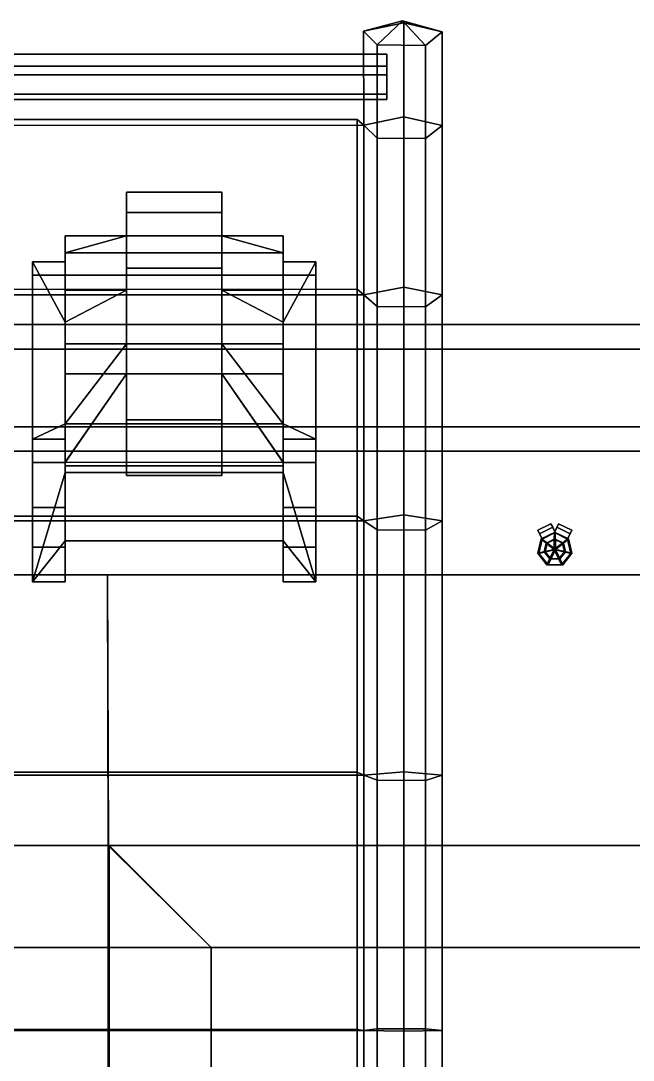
# Model space of a CAD drawing. Extents: x -252 to 252, y 0 to 101.
# Drawn here: x 209.84 to 218.49, y 30.93 to 45.61 of the extents above; entities that cross this region are included whole.
import ezdxf

# ---------------------------------------------------------------- set-up
doc = ezdxf.new("R2010")
doc.units = 0

msp = doc.modelspace()

# ---------------------------------------------------------------- linework, layer by layer
for points in [[(214.871078, 45.266735, -58.439346), (215.229279, 45.608158, -58.089508), (214.681137, 45.462933, -57.81012)], [(214.681137, 45.462933, -57.81012), (215.229279, 45.608158, -58.089508), (215.249252, 45.577396, -57.442505)], [(214.681381, 44.133251, -57.426422), (214.681137, 45.462933, -57.81012), (215.249252, 45.577396, -57.442505), (215.249252, 44.252926, -57.029968)], [(215.55687, 45.25993, -58.46106), (215.229279, 45.608158, -58.089508), (214.871078, 45.266735, -58.439346)], [(215.249252, 45.577396, -57.442505), (215.229279, 45.608158, -58.089508), (215.790771, 45.45192, -57.845001)], [(215.790771, 45.45192, -57.845001), (215.229279, 45.608158, -58.089508), (215.55687, 45.25993, -58.46106)], [(215.249252, 44.252926, -57.029968), (215.249252, 45.577396, -57.442505), (215.790771, 45.45192, -57.845001), (215.790771, 44.131119, -57.43338)], [(214.871078, 43.951321, -58.029205), (214.871078, 45.266735, -58.439346), (214.681137, 45.462933, -57.81012), (214.681381, 44.133251, -57.426422)], [(215.790771, 44.131119, -57.43338), (215.790771, 45.45192, -57.845001), (215.55687, 45.25993, -58.46106), (215.55687, 43.944725, -58.050919)], [(215.55687, 43.944725, -58.050919), (215.55687, 45.25993, -58.46106), (214.871078, 45.266735, -58.439346), (214.871078, 43.951321, -58.029205)], [(196.708267, 44.969196, -57.490768), (196.708267, 45.137424, -57.851593), (215.007385, 45.137424, -57.851471), (215.007385, 44.969196, -57.490646)], [(196.708267, 45.137424, -57.851593), (196.708267, 44.846302, -58.123047), (215.007385, 44.846302, -58.122925), (215.007385, 45.137424, -57.851471)], [(196.708267, 44.5741, -57.539093), (196.708267, 44.969196, -57.490768), (215.007385, 44.969196, -57.490646), (215.007385, 44.5741, -57.539459)], [(196.708267, 44.846302, -58.123047), (196.708267, 44.498142, -57.930237), (215.007385, 44.498142, -57.930115), (215.007385, 44.846302, -58.122925)], [(196.708267, 44.498142, -57.930237), (196.708267, 44.5741, -57.539093), (215.007385, 44.5741, -57.539459), (215.007385, 44.498142, -57.930115)], [(214.588409, 44.216034, -57.15126), (197.067902, 44.214142, -57.157974), (196.975372, 44.131115, -57.433121), (214.681381, 44.133251, -57.426422)], [(197.067902, 44.214142, -57.157974), (214.588409, 44.216034, -57.15126), (214.588394, 41.816006, -56.42865), (197.068115, 41.814667, -56.434326)], [(214.588394, 41.816006, -56.42865), (214.588409, 44.216034, -57.15126), (214.681381, 44.133251, -57.426422), (214.681381, 41.737545, -56.704742)], [(214.681381, 41.737545, -56.704742), (214.681381, 44.133251, -57.426422), (215.249252, 44.252926, -57.029968), (215.249252, 41.844803, -56.303406)], [(215.249252, 41.844803, -56.303406), (215.249252, 44.252926, -57.029968), (215.790771, 44.131119, -57.43338), (215.790771, 41.735958, -56.710724)], [(214.681381, 41.737545, -56.704742), (214.681381, 44.133251, -57.426422), (196.975372, 44.131115, -57.433121), (196.975372, 41.735958, -56.71048)], [(214.871078, 41.575306, -57.31192), (214.871078, 43.951321, -58.029205), (214.681381, 44.133251, -57.426422), (214.681381, 41.737545, -56.704742)], [(215.790771, 41.735958, -56.710724), (215.790771, 44.131119, -57.43338), (215.55687, 43.944725, -58.050919), (215.55687, 41.569405, -57.333664)], [(215.55687, 41.569405, -57.333664), (215.55687, 43.944725, -58.050919), (214.871078, 43.951321, -58.029205), (214.871078, 41.575306, -57.31192)], [(211.331635, 42.900009, -13.424973), (211.331635, 43.187115, -14.496475), (212.675583, 43.187115, -14.496475), (212.675583, 42.900009, -13.424973)], [(211.331635, 43.187115, -14.496475), (211.331635, 42.900009, -15.56797), (212.675583, 42.900009, -15.56797), (212.675583, 43.187115, -14.496475)], [(211.331635, 41.044117, -14.496475), (211.331635, 43.187115, -14.496475), (211.331635, 42.900009, -13.424973)], [(211.331635, 41.044117, -14.496475), (211.331635, 42.900009, -15.56797), (211.331635, 43.187115, -14.496475)], [(212.675583, 42.900009, 85.243317), (212.675583, 43.187115, 86.314819), (211.331635, 43.187115, 86.314819), (211.331635, 42.900009, 85.243317)], [(212.675583, 43.187115, 86.314819), (212.675583, 42.900009, 87.386314), (211.331635, 42.900009, 87.386314), (211.331635, 43.187115, 86.314819)], [(211.331635, 42.900009, 85.243317), (211.331635, 43.187115, 86.314819), (211.331635, 41.044117, 86.314819)], [(211.331635, 43.187115, 86.314819), (211.331635, 42.900009, 87.386314), (211.331635, 41.044117, 86.314819)], [(212.675583, 42.900009, -13.424973), (212.675583, 43.187115, -14.496475), (212.675583, 41.044117, -14.496475)], [(212.675583, 43.187115, -14.496475), (212.675583, 42.900009, -15.56797), (212.675583, 41.044117, -14.496475)], [(212.675583, 41.044117, 86.314819), (212.675583, 43.187115, 86.314819), (212.675583, 42.900009, 85.243317)], [(212.675583, 41.044117, 86.314819), (212.675583, 42.900009, 87.386314), (212.675583, 43.187115, 86.314819)], [(211.331635, 42.900009, -15.56797), (211.331635, 42.115616, -16.352356), (212.675583, 42.115616, -16.352356), (212.675583, 42.900009, -15.56797)], [(211.331635, 42.115616, -12.640587), (211.331635, 42.900009, -13.424973), (212.675583, 42.900009, -13.424973), (212.675583, 42.115616, -12.640587)], [(211.331635, 41.044117, -14.496475), (211.331635, 42.900009, -13.424973), (211.331635, 42.115616, -12.640587)], [(211.331635, 41.044117, -14.496475), (211.331635, 42.115616, -16.352356), (211.331635, 42.900009, -15.56797)], [(212.675583, 42.900009, 87.386314), (212.675583, 42.115616, 88.1707), (211.331635, 42.115616, 88.1707), (211.331635, 42.900009, 87.386314)], [(212.675583, 42.115616, 84.458931), (212.675583, 42.900009, 85.243317), (211.331635, 42.900009, 85.243317), (211.331635, 42.115616, 84.458931)], [(211.331635, 42.115616, 84.458931), (211.331635, 42.900009, 85.243317), (211.331635, 41.044117, 86.314819)], [(211.331635, 42.900009, 87.386314), (211.331635, 42.115616, 88.1707), (211.331635, 41.044117, 86.314819)], [(212.675583, 42.115616, -12.640587), (212.675583, 42.900009, -13.424973), (212.675583, 41.044117, -14.496475)], [(212.675583, 42.900009, -15.56797), (212.675583, 42.115616, -16.352356), (212.675583, 41.044117, -14.496475)], [(212.675583, 41.044117, 86.314819), (212.675583, 42.900009, 85.243317), (212.675583, 42.115616, 84.458931)], [(212.675583, 41.044117, 86.314819), (212.675583, 42.115616, 88.1707), (212.675583, 42.900009, 87.386314)], [(210.463623, 42.330402, -10.917801), (211.331635, 42.569729, -11.487732), (212.675583, 42.569729, -11.487732), (213.54361, 42.330402, -10.917801)], [(211.331635, 41.803173, -14.496475), (211.331635, 42.569729, -11.487732), (210.463623, 42.569729, -11.487732), (210.463623, 41.803173, -14.496475)], [(211.331635, 42.569729, -11.487732), (210.463623, 42.330402, -10.917801), (210.463623, 42.569729, -11.487732)], [(210.463623, 41.352989, -14.808044), (210.463623, 41.803173, -14.496475), (210.463623, 42.569729, -11.487732), (210.463623, 42.205322, -11.304611)], [(210.463623, 42.205322, -11.304611), (210.463623, 42.569729, -11.487732), (210.463623, 42.330402, -10.917801), (210.463623, 42.015305, -10.844833)], [(213.543594, 42.330402, 82.736145), (212.675583, 42.569729, 83.306076), (211.331635, 42.569729, 83.306076), (210.463623, 42.330402, 82.736145)], [(210.463623, 42.015305, 82.663177), (210.463623, 42.330402, 82.736145), (210.463623, 42.569729, 83.306076), (210.463623, 42.205322, 83.122955)], [(210.463623, 41.803173, 86.314819), (210.463623, 42.569729, 83.306076), (211.331635, 42.569729, 83.306076), (211.331635, 41.803173, 86.314819)], [(210.463623, 42.205322, 83.122955), (210.463623, 42.569729, 83.306076), (210.463623, 41.803173, 86.314819), (210.463623, 41.352989, 86.626389)], [(210.463623, 42.569729, 83.306076), (210.463623, 42.330402, 82.736145), (211.331635, 42.569729, 83.306076)], [(211.331635, 39.32473, -11.487732), (212.675583, 39.32473, -11.487732), (212.675583, 42.569729, -11.487732), (211.331635, 42.569729, -11.487732)], [(211.331635, 39.32473, -11.487732), (211.331635, 42.569729, -11.487732), (211.331635, 41.803173, -14.496475), (211.331635, 39.32473, -16.214226)], [(211.331635, 41.803173, 86.314819), (211.331635, 42.569729, 83.306076), (211.331635, 39.32473, 83.306076), (211.331635, 39.32473, 88.03257)], [(212.675583, 39.32473, 83.306076), (211.331635, 39.32473, 83.306076), (211.331635, 42.569729, 83.306076), (212.675583, 42.569729, 83.306076)], [(212.675583, 41.803173, -14.496475), (212.675583, 42.569729, -11.487732), (212.675583, 39.32473, -11.487732), (212.675583, 39.32473, -16.214226)], [(213.54361, 41.803173, -14.496475), (213.54361, 42.569729, -11.487732), (212.675583, 42.569729, -11.487732), (212.675583, 41.803173, -14.496475)], [(213.54361, 42.569729, -11.487732), (213.54361, 42.330402, -10.917801), (212.675583, 42.569729, -11.487732)], [(212.675583, 41.803173, 86.314819), (212.675583, 42.569729, 83.306076), (213.543594, 42.569729, 83.306076), (213.543594, 41.803173, 86.314819)], [(212.675583, 39.32473, 83.306076), (212.675583, 42.569729, 83.306076), (212.675583, 41.803173, 86.314819), (212.675583, 39.32473, 88.03257)], [(212.675583, 42.569729, 83.306076), (213.543594, 42.330402, 82.736145), (213.543594, 42.569729, 83.306076)], [(213.543594, 41.352989, 86.626389), (213.543594, 41.803173, 86.314819), (213.543594, 42.569729, 83.306076), (213.543594, 42.205322, 83.122955)], [(213.543594, 42.205322, 83.122955), (213.543594, 42.569729, 83.306076), (213.543594, 42.330402, 82.736145), (213.543594, 42.015305, 82.663177)], [(213.54361, 42.015305, -10.844833), (213.54361, 42.330402, -10.917801), (213.54361, 42.569729, -11.487732), (213.54361, 42.205322, -11.304611)], [(213.54361, 42.205322, -11.304611), (213.54361, 42.569729, -11.487732), (213.54361, 41.803173, -14.496475), (213.54361, 41.352989, -14.808044)], [(213.54361, 42.015305, -10.844833), (210.463623, 42.015305, -10.844833), (210.463623, 42.330402, -10.917801), (213.54361, 42.330402, -10.917801)], [(210.463623, 42.015305, 82.663177), (213.543594, 42.015305, 82.663177), (213.543594, 42.330402, 82.736145), (210.463623, 42.330402, 82.736145)], [(210.003616, 42.205322, -11.304611), (210.463623, 41.352989, -14.808044), (210.463623, 42.205322, -11.304611)], [(210.003616, 42.015305, -10.844833), (210.003616, 42.205322, -11.304611), (210.463623, 42.205322, -11.304611), (210.463623, 42.015305, -10.844833)], [(210.003616, 38.734051, -12.630783), (210.003616, 42.205322, -11.304611), (210.003616, 42.015305, -10.844833)], [(210.003616, 38.175259, -19.329758), (210.003616, 39.701637, -21.598022), (210.003616, 42.205322, -11.304611), (210.003616, 38.734051, -12.630783)], [(210.463623, 41.352989, -14.808044), (210.003616, 42.205322, -11.304611), (210.003616, 39.701637, -21.598022), (210.463623, 39.91769, -20.713326)], [(210.463623, 42.205322, 83.122955), (210.463623, 41.352989, 86.626389), (210.003616, 42.205322, 83.122955)], [(210.463623, 42.015305, 82.663177), (210.463623, 42.205322, 83.122955), (210.003616, 42.205322, 83.122955), (210.003616, 42.015305, 82.663177)], [(210.003616, 42.015305, 82.663177), (210.003616, 42.205322, 83.122955), (210.003616, 38.734051, 84.449127)], [(210.003616, 38.734051, 84.449127), (210.003616, 42.205322, 83.122955), (210.003616, 39.701637, 93.416367), (210.003616, 38.175259, 91.148102)], [(210.463623, 39.91769, 92.53167), (210.003616, 39.701637, 93.416367), (210.003616, 42.205322, 83.122955), (210.463623, 41.352989, 86.626389)], [(214.003616, 42.205322, 83.122955), (213.543594, 41.352989, 86.626389), (213.543594, 42.205322, 83.122955)], [(214.003616, 42.015305, 82.663177), (214.003616, 42.205322, 83.122955), (213.543594, 42.205322, 83.122955), (213.543594, 42.015305, 82.663177)], [(213.543594, 41.352989, 86.626389), (214.003616, 42.205322, 83.122955), (214.003616, 39.701637, 93.416367), (213.543594, 39.91769, 92.53167)], [(213.54361, 42.205322, -11.304611), (213.54361, 41.352989, -14.808044), (214.003616, 42.205322, -11.304611)], [(213.54361, 42.015305, -10.844833), (213.54361, 42.205322, -11.304611), (214.003616, 42.205322, -11.304611), (214.003616, 42.015305, -10.844833)], [(213.54361, 39.91769, -20.713326), (214.003616, 39.701637, -21.598022), (214.003616, 42.205322, -11.304611), (213.54361, 41.352989, -14.808044)], [(214.003616, 42.015305, -10.844833), (214.003616, 42.205322, -11.304611), (214.003616, 38.734051, -12.630783)], [(214.003616, 38.734051, -12.630783), (214.003616, 42.205322, -11.304611), (214.003616, 39.701637, -21.598022), (214.003616, 38.175259, -19.329758)], [(214.003616, 38.734051, 84.449127), (214.003616, 42.205322, 83.122955), (214.003616, 42.015305, 82.663177)], [(214.003616, 38.175259, 91.148102), (214.003616, 39.701637, 93.416367), (214.003616, 42.205322, 83.122955), (214.003616, 38.734051, 84.449127)], [(210.003616, 38.734051, -12.630783), (210.003616, 42.015305, -10.844833), (210.003616, 37.685635, -9.815323), (210.003616, 37.685635, -12.355064)], [(210.463623, 39.230999, -10.183678), (210.003616, 37.685635, -9.815323), (210.003616, 42.015305, -10.844833), (210.463623, 42.015305, -10.844833)], [(210.003616, 37.685635, 84.173409), (210.003616, 37.685635, 81.633667), (210.003616, 42.015305, 82.663177), (210.003616, 38.734051, 84.449127)], [(210.463623, 42.015305, 82.663177), (210.003616, 42.015305, 82.663177), (210.003616, 37.685635, 81.633667), (210.463623, 39.230999, 82.002022)], [(210.463623, 42.015305, -10.844833), (213.54361, 42.015305, -10.844833), (213.54361, 39.230999, -10.183678), (210.463623, 39.230999, -10.183678)], [(213.543594, 42.015305, 82.663177), (210.463623, 42.015305, 82.663177), (210.463623, 39.230999, 82.002022), (213.543594, 39.230999, 82.002022)], [(211.331635, 42.115616, -16.352356), (211.331635, 41.044117, -16.639473), (212.675583, 41.044117, -16.639473), (212.675583, 42.115616, -16.352356)], [(211.331635, 41.044117, -12.353477), (211.331635, 42.115616, -12.640587), (212.675583, 42.115616, -12.640587), (212.675583, 41.044117, -12.353477)], [(211.331635, 41.044117, -14.496475), (211.331635, 41.044117, -16.639473), (211.331635, 42.115616, -16.352356)], [(211.331635, 41.044117, -14.496475), (211.331635, 42.115616, -12.640587), (211.331635, 41.044117, -12.353477)], [(212.675583, 42.115616, 88.1707), (212.675583, 41.044117, 88.457817), (211.331635, 41.044117, 88.457817), (211.331635, 42.115616, 88.1707)], [(212.675583, 41.044117, 84.171822), (212.675583, 42.115616, 84.458931), (211.331635, 42.115616, 84.458931), (211.331635, 41.044117, 84.171822)], [(211.331635, 42.115616, 88.1707), (211.331635, 41.044117, 88.457817), (211.331635, 41.044117, 86.314819)], [(211.331635, 41.044117, 84.171822), (211.331635, 42.115616, 84.458931), (211.331635, 41.044117, 86.314819)], [(212.675583, 42.115616, -16.352356), (212.675583, 41.044117, -16.639473), (212.675583, 41.044117, -14.496475)], [(212.675583, 41.044117, -12.353477), (212.675583, 42.115616, -12.640587), (212.675583, 41.044117, -14.496475)], [(212.675583, 41.044117, 86.314819), (212.675583, 41.044117, 88.457817), (212.675583, 42.115616, 88.1707)], [(212.675583, 41.044117, 86.314819), (212.675583, 42.115616, 84.458931), (212.675583, 41.044117, 84.171822)], [(213.543594, 39.230999, 82.002022), (214.003616, 37.685635, 81.633667), (214.003616, 42.015305, 82.663177), (213.543594, 42.015305, 82.663177)], [(213.54361, 42.015305, -10.844833), (214.003616, 42.015305, -10.844833), (214.003616, 37.685635, -9.815323), (213.54361, 39.230999, -10.183678)], [(214.003616, 37.685635, -12.355064), (214.003616, 37.685635, -9.815323), (214.003616, 42.015305, -10.844833), (214.003616, 38.734051, -12.630783)], [(214.003616, 38.734051, 84.449127), (214.003616, 42.015305, 82.663177), (214.003616, 37.685635, 81.633667), (214.003616, 37.685635, 84.173409)], [(214.681381, 38.547199, -55.8517), (214.681381, 41.737545, -56.704742), (215.249252, 41.844803, -56.303406), (215.249252, 38.6315, -55.445465)], [(215.249252, 38.6315, -55.445465), (215.249252, 41.844803, -56.303406), (215.790771, 41.735958, -56.710724), (215.790771, 38.54575, -55.858215)], [(196.975372, 38.54586, -55.857483), (214.681381, 38.547199, -55.8517), (214.681381, 41.737545, -56.704742), (196.975372, 41.735958, -56.71048)], [(214.588394, 41.816006, -56.42865), (214.588394, 38.61351, -55.571198), (197.068115, 38.612377, -55.577393), (197.068115, 41.814667, -56.434326)], [(211.331635, 39.32473, -16.214226), (211.331635, 41.803173, -14.496475), (210.463623, 41.352989, -14.808044), (210.463623, 39.32473, -16.214226)], [(210.463623, 41.352989, -14.808044), (211.331635, 41.803173, -14.496475), (210.463623, 41.803173, -14.496475)], [(210.463623, 39.32473, 88.03257), (210.463623, 41.352989, 86.626389), (211.331635, 41.803173, 86.314819), (211.331635, 39.32473, 88.03257)], [(210.463623, 41.803173, 86.314819), (211.331635, 41.803173, 86.314819), (210.463623, 41.352989, 86.626389)], [(213.54361, 39.32473, -16.214226), (213.54361, 41.352989, -14.808044), (212.675583, 41.803173, -14.496475), (212.675583, 39.32473, -16.214226)], [(213.54361, 41.803173, -14.496475), (212.675583, 41.803173, -14.496475), (213.54361, 41.352989, -14.808044)], [(212.675583, 39.32473, 88.03257), (212.675583, 41.803173, 86.314819), (213.543594, 41.352989, 86.626389), (213.543594, 39.32473, 88.03257)], [(213.543594, 41.352989, 86.626389), (212.675583, 41.803173, 86.314819), (213.543594, 41.803173, 86.314819)], [(214.588394, 38.61351, -55.571198), (214.588394, 41.816006, -56.42865), (214.681381, 41.737545, -56.704742), (214.681381, 38.547199, -55.8517)], [(214.871078, 38.419178, -56.467697), (214.871078, 41.575306, -57.31192), (214.681381, 41.737545, -56.704742), (214.681381, 38.547199, -55.8517)], [(215.790771, 38.54575, -55.858215), (215.790771, 41.735958, -56.710724), (215.55687, 41.569405, -57.333664), (215.55687, 38.414532, -56.489914)], [(215.55687, 38.414532, -56.489914), (215.55687, 41.569405, -57.333664), (214.871078, 41.575306, -57.31192), (214.871078, 38.419178, -56.467697)], [(173.486786, 41.317383, 217.815475), (173.486786, 41.317383, 200.198975), (240.904663, 41.317383, 200.198944), (240.904663, 41.317383, 217.815399)], [(173.486786, 41.317383, 217.815475), (240.904663, 41.317383, 217.815399), (240.904663, 39.528076, 217.815399), (173.486786, 39.528076, 217.815475)], [(173.486786, 41.317383, 200.198975), (173.486786, 40.969849, 199.696564), (240.904663, 40.969849, 199.696655), (240.904663, 41.317383, 200.198944)], [(210.463623, 39.32473, -16.214226), (210.463623, 41.352989, -14.808044), (210.463623, 39.91769, -20.713326), (210.463623, 39.32473, -19.94854)], [(210.463623, 39.32473, 91.766884), (210.463623, 39.91769, 92.53167), (210.463623, 41.352989, 86.626389), (210.463623, 39.32473, 88.03257)], [(213.543594, 39.32473, 88.03257), (213.543594, 41.352989, 86.626389), (213.543594, 39.91769, 92.53167), (213.543594, 39.32473, 91.766884)], [(213.54361, 39.32473, -19.94854), (213.54361, 39.91769, -20.713326), (213.54361, 41.352989, -14.808044), (213.54361, 39.32473, -16.214226)], [(240.904663, 39.87561, 199.696655), (240.904663, 40.969849, 199.696655), (173.486786, 40.969849, 199.696564), (173.486786, 39.87561, 199.696564)], [(210.463623, 39.91769, -20.713326), (211.331635, 41.044117, -21.107422), (212.675583, 41.044117, -21.107422), (213.54361, 39.91769, -20.713326)], [(210.463623, 40.622673, -21.533844), (211.331635, 40.622673, -21.533844), (211.331635, 41.044117, -21.417694), (210.463623, 41.044117, -21.417694)], [(210.463623, 39.37056, -21.956451), (210.463623, 40.622673, -21.533844), (210.463623, 41.044117, -21.107422), (210.463623, 39.701637, -21.598022)], [(210.463623, 41.044117, -21.107422), (210.463623, 39.91769, -20.713326), (210.463623, 39.701637, -21.598022)], [(210.463623, 41.044117, -21.107422), (210.463623, 40.622673, -21.533844), (210.463623, 41.044117, -21.417694)], [(211.331635, 41.044117, -21.417694), (211.331635, 41.044117, -21.107422), (210.463623, 41.044117, -21.107422), (210.463623, 41.044117, -21.417694)], [(211.331635, 41.044117, -21.107422), (210.463623, 39.91769, -20.713326), (210.463623, 41.044117, -21.107422)], [(213.543594, 39.91769, 92.53167), (212.675583, 41.044117, 92.925766), (211.331635, 41.044117, 92.925766), (210.463623, 39.91769, 92.53167)], [(210.463623, 41.044117, 93.236038), (211.331635, 41.044117, 93.236038), (211.331635, 40.622673, 93.352188), (210.463623, 40.622673, 93.352188)], [(210.463623, 39.701637, 93.416367), (210.463623, 41.044117, 92.925766), (210.463623, 40.622673, 93.352188), (210.463623, 39.374435, 93.777458)], [(210.463623, 39.701637, 93.416367), (210.463623, 39.91769, 92.53167), (210.463623, 41.044117, 92.925766)], [(210.463623, 41.044117, 93.236038), (210.463623, 40.622673, 93.352188), (210.463623, 41.044117, 92.925766)], [(210.463623, 41.044117, 93.236038), (210.463623, 41.044117, 92.925766), (211.331635, 41.044117, 92.925766), (211.331635, 41.044117, 93.236038)], [(210.463623, 41.044117, 92.925766), (210.463623, 39.91769, 92.53167), (211.331635, 41.044117, 92.925766)], [(211.331635, 41.044117, -16.639473), (211.331635, 41.044117, -21.107422), (212.675583, 41.044117, -21.107422), (212.675583, 41.044117, -16.639473)], [(211.331635, 41.044117, -21.417694), (211.331635, 40.622673, -21.533844), (212.675583, 40.622673, -21.533844), (212.675583, 41.044117, -21.417694)], [(211.331635, 41.044117, -21.107422), (211.331635, 41.044117, -21.417694), (212.675583, 41.044117, -21.417694), (212.675583, 41.044117, -21.107422)], [(211.331635, 39.972622, -12.640587), (211.331635, 41.044117, -12.353477), (212.675583, 41.044117, -12.353477), (212.675583, 39.972622, -12.640587)], [(211.331635, 41.044117, -16.639473), (211.331635, 39.972622, -16.352356), (212.675583, 39.972622, -16.352356), (212.675583, 41.044117, -16.639473)], [(211.331635, 41.044117, -14.496475), (211.331635, 39.972622, -16.352356), (211.331635, 41.044117, -16.639473)], [(211.331635, 41.044117, -14.496475), (211.331635, 39.188229, -15.56797), (211.331635, 39.972622, -16.352356)], [(212.675583, 41.044117, 88.457817), (212.675583, 41.044117, 92.925766), (211.331635, 41.044117, 92.925766), (211.331635, 41.044117, 88.457817)], [(212.675583, 41.044117, 93.236038), (212.675583, 40.622673, 93.352188), (211.331635, 40.622673, 93.352188), (211.331635, 41.044117, 93.236038)], [(212.675583, 41.044117, 92.925766), (212.675583, 41.044117, 93.236038), (211.331635, 41.044117, 93.236038), (211.331635, 41.044117, 92.925766)], [(212.675583, 39.972622, 84.458931), (212.675583, 41.044117, 84.171822), (211.331635, 41.044117, 84.171822), (211.331635, 39.972622, 84.458931)], [(212.675583, 41.044117, 88.457817), (212.675583, 39.972622, 88.1707), (211.331635, 39.972622, 88.1707), (211.331635, 41.044117, 88.457817)], [(211.331635, 41.044117, 88.457817), (211.331635, 39.972622, 88.1707), (211.331635, 41.044117, 86.314819)], [(211.331635, 39.972622, 88.1707), (211.331635, 39.188229, 87.386314), (211.331635, 41.044117, 86.314819)], [(213.54361, 41.044117, -21.417694), (212.675583, 41.044117, -21.417694), (212.675583, 40.622673, -21.533844), (213.54361, 40.622673, -21.533844)], [(213.54361, 41.044117, -21.417694), (213.54361, 41.044117, -21.107422), (212.675583, 41.044117, -21.107422), (212.675583, 41.044117, -21.417694)], [(213.54361, 41.044117, -21.107422), (213.54361, 39.91769, -20.713326), (212.675583, 41.044117, -21.107422)], [(212.675583, 41.044117, -16.639473), (212.675583, 39.972622, -16.352356), (212.675583, 41.044117, -14.496475)], [(212.675583, 39.972622, -16.352356), (212.675583, 39.188229, -15.56797), (212.675583, 41.044117, -14.496475)], [(213.543594, 40.622673, 93.352188), (212.675583, 40.622673, 93.352188), (212.675583, 41.044117, 93.236038), (213.543594, 41.044117, 93.236038)], [(212.675583, 41.044117, 93.236038), (212.675583, 41.044117, 92.925766), (213.543594, 41.044117, 92.925766), (213.543594, 41.044117, 93.236038)], [(212.675583, 41.044117, 92.925766), (213.543594, 39.91769, 92.53167), (213.543594, 41.044117, 92.925766)], [(212.675583, 41.044117, 86.314819), (212.675583, 39.972622, 88.1707), (212.675583, 41.044117, 88.457817)], [(212.675583, 41.044117, 86.314819), (212.675583, 39.188229, 87.386314), (212.675583, 39.972622, 88.1707)], [(213.543594, 39.37056, 93.774796), (213.543594, 40.622673, 93.352188), (213.543594, 41.044117, 92.925766), (213.543594, 39.701637, 93.416367)], [(213.543594, 41.044117, 92.925766), (213.543594, 39.91769, 92.53167), (213.543594, 39.701637, 93.416367)], [(213.543594, 41.044117, 92.925766), (213.543594, 40.622673, 93.352188), (213.543594, 41.044117, 93.236038)], [(213.54361, 39.701637, -21.598022), (213.54361, 41.044117, -21.107422), (213.54361, 40.622673, -21.533844), (213.54361, 39.374435, -21.959114)], [(213.54361, 39.701637, -21.598022), (213.54361, 39.91769, -20.713326), (213.54361, 41.044117, -21.107422)], [(213.54361, 41.044117, -21.417694), (213.54361, 40.622673, -21.533844), (213.54361, 41.044117, -21.107422)], [(213.54361, 39.374435, -21.959114), (212.675583, 40.622673, -21.533844), (211.331635, 40.622673, -21.533844), (210.463623, 39.37056, -21.956451)], [(210.463623, 39.37056, -21.956451), (211.331635, 40.622673, -21.533844), (210.463623, 40.622673, -21.533844)], [(210.463623, 39.374435, 93.777458), (211.331635, 40.622673, 93.352188), (212.675583, 40.622673, 93.352188), (213.543594, 39.37056, 93.774796)], [(210.463623, 40.622673, 93.352188), (211.331635, 40.622673, 93.352188), (210.463623, 39.374435, 93.777458)], [(213.54361, 40.622673, -21.533844), (212.675583, 40.622673, -21.533844), (213.54361, 39.374435, -21.959114)], [(213.543594, 39.37056, 93.774796), (212.675583, 40.622673, 93.352188), (213.543594, 40.622673, 93.352188)], [(211.331635, 39.972622, -16.352356), (211.331635, 39.188229, -15.56797), (212.675583, 39.188229, -15.56797), (212.675583, 39.972622, -16.352356)], [(212.675583, 39.972622, 88.1707), (212.675583, 39.188229, 87.386314), (211.331635, 39.188229, 87.386314), (211.331635, 39.972622, 88.1707)], [(173.486786, 39.87561, 199.696564), (173.486786, 39.528076, 200.198975), (240.904663, 39.528076, 200.198944), (240.904663, 39.87561, 199.696655)], [(210.463623, 39.91769, -20.713326), (210.003616, 39.701637, -21.598022), (210.463623, 39.701637, -21.598022)], [(210.463623, 39.701637, 93.416367), (210.003616, 39.701637, 93.416367), (210.463623, 39.91769, 92.53167)], [(210.463623, 39.91769, -20.713326), (213.54361, 39.91769, -20.713326), (213.54361, 39.32473, -19.94854), (210.463623, 39.32473, -19.94854)], [(213.543594, 39.91769, 92.53167), (210.463623, 39.91769, 92.53167), (210.463623, 39.32473, 91.766884), (213.543594, 39.32473, 91.766884)], [(213.543594, 39.91769, 92.53167), (214.003616, 39.701637, 93.416367), (213.543594, 39.701637, 93.416367)], [(213.54361, 39.701637, -21.598022), (214.003616, 39.701637, -21.598022), (213.54361, 39.91769, -20.713326)], [(210.003616, 39.701637, -21.598022), (210.003616, 39.37056, -21.956451), (210.463623, 39.37056, -21.956451), (210.463623, 39.701637, -21.598022)], [(210.003616, 38.175259, -19.329758), (210.003616, 39.37056, -21.956451), (210.003616, 39.701637, -21.598022)], [(210.463623, 39.701637, 93.416367), (210.463623, 39.374435, 93.777458), (210.003616, 39.37056, 93.774796), (210.003616, 39.701637, 93.416367)], [(210.003616, 39.701637, 93.416367), (210.003616, 39.37056, 93.774796), (210.003616, 38.175259, 91.148102)], [(214.003616, 39.701637, 93.416367), (214.003616, 39.37056, 93.774796), (213.543594, 39.37056, 93.774796), (213.543594, 39.701637, 93.416367)], [(213.54361, 39.701637, -21.598022), (213.54361, 39.374435, -21.959114), (214.003616, 39.37056, -21.956451), (214.003616, 39.701637, -21.598022)], [(214.003616, 39.701637, -21.598022), (214.003616, 39.37056, -21.956451), (214.003616, 38.175259, -19.329758)], [(214.003616, 38.175259, 91.148102), (214.003616, 39.37056, 93.774796), (214.003616, 39.701637, 93.416367)], [(240.904663, 39.528076, 217.815399), (240.904663, 39.528076, 200.198944), (173.486786, 39.528076, 200.198975), (173.486786, 39.528076, 217.815475)], [(210.463623, 39.374435, 93.777458), (210.463623, 38.264935, 93.959549), (210.003616, 37.685635, 94.056343), (210.003616, 39.37056, 93.774796)], [(210.003616, 37.685635, -22.237999), (210.003616, 39.37056, -21.956451), (210.003616, 38.175259, -19.329758), (210.003616, 37.685635, -19.398094)], [(210.003616, 39.37056, -21.956451), (210.003616, 37.685635, -22.237999), (210.463623, 38.264935, -22.141205), (210.463623, 39.37056, -21.956451)], [(210.003616, 37.685635, 91.216438), (210.003616, 38.175259, 91.148102), (210.003616, 39.37056, 93.774796), (210.003616, 37.685635, 94.056343)], [(213.54361, 38.264935, -22.141205), (213.54361, 39.374435, -21.959114), (210.463623, 39.37056, -21.956451), (210.463623, 38.264935, -22.141205)], [(210.463623, 38.264935, 93.959549), (210.463623, 39.374435, 93.777458), (213.543594, 39.37056, 93.774796), (213.543594, 38.264935, 93.959549)], [(214.003616, 39.37056, 93.774796), (214.003616, 37.685635, 94.056343), (213.543594, 38.264935, 93.959549), (213.543594, 39.37056, 93.774796)], [(213.54361, 39.374435, -21.959114), (213.54361, 38.264935, -22.141205), (214.003616, 37.685635, -22.237999), (214.003616, 39.37056, -21.956451)], [(214.003616, 37.685635, -19.398094), (214.003616, 38.175259, -19.329758), (214.003616, 39.37056, -21.956451), (214.003616, 37.685635, -22.237999)], [(214.003616, 37.685635, 94.056343), (214.003616, 39.37056, 93.774796), (214.003616, 38.175259, 91.148102), (214.003616, 37.685635, 91.216438)], [(210.003616, 37.685635, -9.815323), (210.463623, 39.230999, -10.183678), (210.463623, 37.685635, -9.815323)], [(210.463623, 37.685635, 81.633667), (210.463623, 39.230999, 82.002022), (210.003616, 37.685635, 81.633667)], [(211.331635, 39.32473, -16.214226), (210.463623, 39.32473, -19.94854), (213.54361, 39.32473, -19.94854), (212.675583, 39.32473, -16.214226)], [(211.331635, 39.32473, -16.214226), (210.463623, 39.32473, -16.214226), (210.463623, 39.32473, -19.94854)], [(212.675583, 39.32473, 88.03257), (213.543594, 39.32473, 91.766884), (210.463623, 39.32473, 91.766884), (211.331635, 39.32473, 88.03257)], [(210.463623, 39.32473, 91.766884), (210.463623, 39.32473, 88.03257), (211.331635, 39.32473, 88.03257)], [(210.463623, 37.685635, -12.355064), (210.463623, 37.685635, -9.815323), (210.463623, 39.230999, -10.183678), (210.463623, 38.734051, -12.630783)], [(210.463623, 38.734051, 84.449127), (210.463623, 39.230999, 82.002022), (210.463623, 37.685635, 81.633667), (210.463623, 37.685635, 84.173409)], [(212.675583, 39.32473, -11.487732), (211.331635, 39.32473, -11.487732), (211.331635, 39.32473, -16.214226), (212.675583, 39.32473, -16.214226)], [(211.331635, 39.32473, 83.306076), (212.675583, 39.32473, 83.306076), (212.675583, 39.32473, 88.03257), (211.331635, 39.32473, 88.03257)], [(213.54361, 39.32473, -19.94854), (213.54361, 39.32473, -16.214226), (212.675583, 39.32473, -16.214226)], [(212.675583, 39.32473, 88.03257), (213.543594, 39.32473, 88.03257), (213.543594, 39.32473, 91.766884)], [(214.003616, 37.685635, 81.633667), (213.543594, 39.230999, 82.002022), (213.543594, 37.685635, 81.633667)], [(213.543594, 37.685635, 84.173409), (213.543594, 37.685635, 81.633667), (213.543594, 39.230999, 82.002022), (213.543594, 38.734051, 84.449127)], [(213.54361, 38.734051, -12.630783), (213.54361, 39.230999, -10.183678), (213.54361, 37.685635, -9.815323), (213.54361, 37.685635, -12.355064)], [(213.54361, 37.685635, -9.815323), (213.54361, 39.230999, -10.183678), (214.003616, 37.685635, -9.815323)], [(197.068115, 38.612377, -55.577393), (214.588394, 38.61351, -55.571198), (214.588394, 34.998692, -54.823166), (197.068115, 34.998444, -54.829407)], [(210.003616, 38.734051, -12.630783), (210.003616, 37.685635, -12.355064), (210.463623, 37.685635, -12.355064), (210.463623, 38.734051, -12.630783)], [(210.003616, 38.175259, -19.329758), (210.003616, 38.734051, -12.630783), (210.463623, 38.734051, -12.630783), (210.463623, 38.175259, -19.329758)], [(210.463623, 38.734051, 84.449127), (210.463623, 37.685635, 84.173409), (210.003616, 37.685635, 84.173409), (210.003616, 38.734051, 84.449127)], [(210.463623, 38.175259, 91.148102), (210.463623, 38.734051, 84.449127), (210.003616, 38.734051, 84.449127), (210.003616, 38.175259, 91.148102)], [(214.003616, 38.734051, 84.449127), (214.003616, 37.685635, 84.173409), (213.543594, 37.685635, 84.173409), (213.543594, 38.734051, 84.449127)], [(214.003616, 38.175259, 91.148102), (214.003616, 38.734051, 84.449127), (213.543594, 38.734051, 84.449127), (213.543594, 38.175259, 91.148102)], [(213.54361, 38.734051, -12.630783), (213.54361, 37.685635, -12.355064), (214.003616, 37.685635, -12.355064), (214.003616, 38.734051, -12.630783)], [(213.54361, 38.175259, -19.329758), (213.54361, 38.734051, -12.630783), (214.003616, 38.734051, -12.630783), (214.003616, 38.175259, -19.329758)], [(214.588394, 34.998692, -54.823166), (214.588394, 38.61351, -55.571198), (214.681381, 38.547199, -55.8517), (214.681381, 34.953819, -55.106613)], [(214.681381, 34.953819, -55.106613), (214.681381, 38.547199, -55.8517), (215.249252, 38.6315, -55.445465), (215.249252, 35.000023, -54.693527)], [(215.249252, 35.000023, -54.693527), (215.249252, 38.6315, -55.445465), (215.790771, 38.54575, -55.858215), (215.790771, 34.953133, -55.112579)], [(214.681381, 34.953819, -55.106613), (214.681381, 38.547199, -55.8517), (196.975372, 38.54586, -55.857483), (196.975372, 34.953133, -55.112335)], [(214.871078, 34.883923, -55.730865), (214.871078, 38.419178, -56.467697), (214.681381, 38.547199, -55.8517), (214.681381, 34.953819, -55.106613)], [(215.790771, 34.953133, -55.112579), (215.790771, 38.54575, -55.858215), (215.55687, 38.414532, -56.489914), (215.55687, 34.881378, -55.753555)], [(217.141846, 38.413975, -18.47641), (217.328003, 38.504482, -18.47641), (217.38884, 38.379368, -18.47641), (217.202682, 38.288864, -18.47641)], [(217.165924, 38.364452, -19.723572), (217.352081, 38.454956, -19.723564), (217.328003, 38.504482, -19.723564), (217.141846, 38.413975, -19.723572)], [(217.141846, 38.413975, -19.723572), (217.328003, 38.504482, -19.723564), (217.328003, 38.504482, -18.47641), (217.141846, 38.413975, -18.47641)], [(217.328003, 38.504482, -18.47641), (217.352081, 38.454956, -18.715057), (217.38884, 38.379368, -18.47641)], [(217.328003, 38.504482, -19.723564), (217.352081, 38.454956, -19.723564), (217.352081, 38.454956, -18.715057), (217.328003, 38.504482, -18.47641)], [(217.622467, 38.413975, 79.927979), (217.436325, 38.504482, 79.927979), (217.375488, 38.379368, 79.927979), (217.561646, 38.288864, 79.927979)], [(217.436325, 38.504482, 79.927979), (217.412247, 38.454956, 80.166626), (217.375488, 38.379368, 79.927979)], [(217.598389, 38.364452, 81.17514), (217.412247, 38.454956, 81.175133), (217.436325, 38.504482, 81.175133), (217.622467, 38.413975, 81.17514)], [(217.436325, 38.504482, 81.175133), (217.412247, 38.454956, 81.175133), (217.412247, 38.454956, 80.166626), (217.436325, 38.504482, 79.927979)], [(217.622467, 38.413975, 81.17514), (217.436325, 38.504482, 81.175133), (217.436325, 38.504482, 79.927979), (217.622467, 38.413975, 79.927979)], [(215.55687, 34.881378, -55.753555), (215.55687, 38.414532, -56.489914), (214.871078, 38.419178, -56.467697), (214.871078, 34.883923, -55.730865)], [(217.165924, 38.364452, -19.723572), (217.141846, 38.413975, -19.723572), (217.141846, 38.413975, -18.47641), (217.165924, 38.364452, -18.715065)], [(217.202682, 38.288864, -18.47641), (217.165924, 38.364452, -18.715065), (217.141846, 38.413975, -18.47641)], [(217.352081, 38.454956, -18.715057), (217.165924, 38.364452, -18.715065), (217.202682, 38.288864, -18.715065), (217.38884, 38.379368, -18.715057)], [(217.352081, 38.454956, -19.723564), (217.165924, 38.364452, -19.723572), (217.165924, 38.364452, -18.715065), (217.352081, 38.454956, -18.715057)], [(217.165924, 38.364452, -18.715065), (217.202682, 38.288864, -18.47641), (217.202682, 38.288864, -18.715065)], [(217.18866, 38.290257, 80.166634), (217.375488, 38.379368, 80.166626), (217.375488, 38.379368, 84.928917), (217.18866, 38.290257, 84.928925)], [(217.374603, 38.140839, 85.834778), (217.18866, 38.290257, 84.928925), (217.375488, 38.379368, 84.928917)], [(217.375488, 38.379368, 80.166626), (217.18866, 38.290257, 80.166634), (217.18866, 38.290257, 79.927979), (217.375488, 38.379368, 79.927979)], [(217.260071, 38.232876, 79.927979), (217.375153, 38.287766, 79.927979), (217.375488, 38.379368, 79.927979), (217.18866, 38.290257, 79.927979)], [(217.38884, 38.379368, -18.715057), (217.202682, 38.288864, -18.715065), (217.202682, 38.288864, -23.477356), (217.38884, 38.379368, -23.477348)], [(217.389725, 38.140839, -24.383209), (217.38884, 38.379368, -23.477348), (217.202682, 38.288864, -23.477356)], [(217.389175, 38.287766, -18.47641), (217.274506, 38.232018, -18.47641), (217.202682, 38.288864, -18.47641), (217.38884, 38.379368, -18.47641)], [(217.38884, 38.379368, -18.47641), (217.352081, 38.454956, -18.715057), (217.38884, 38.379368, -18.715057)], [(217.374603, 38.140839, 85.834778), (217.375488, 38.379368, 84.928917), (217.561646, 38.288864, 84.928925)], [(217.375153, 38.287766, 79.927979), (217.489822, 38.232018, 79.927979), (217.561646, 38.288864, 79.927979), (217.375488, 38.379368, 79.927979)], [(217.412247, 38.454956, 80.166626), (217.598404, 38.364452, 80.166634), (217.561646, 38.288864, 80.166634), (217.375488, 38.379368, 80.166626)], [(217.375488, 38.379368, 79.927979), (217.412247, 38.454956, 80.166626), (217.375488, 38.379368, 80.166626)], [(217.375488, 38.379368, 80.166626), (217.561646, 38.288864, 80.166634), (217.561646, 38.288864, 84.928925), (217.375488, 38.379368, 84.928917)], [(217.575653, 38.290257, -18.715065), (217.38884, 38.379368, -18.715057), (217.38884, 38.379368, -23.477348), (217.575653, 38.290257, -23.477356)], [(217.389725, 38.140839, -24.383209), (217.575653, 38.290257, -23.477356), (217.38884, 38.379368, -23.477348)], [(217.38884, 38.379368, -18.715057), (217.575653, 38.290257, -18.715065), (217.575653, 38.290257, -18.47641), (217.38884, 38.379368, -18.47641)], [(217.504257, 38.232876, -18.47641), (217.389175, 38.287766, -18.47641), (217.38884, 38.379368, -18.47641), (217.575653, 38.290257, -18.47641)], [(217.412247, 38.454956, 81.175133), (217.598389, 38.364452, 81.17514), (217.598404, 38.364452, 80.166634), (217.412247, 38.454956, 80.166626)], [(217.561646, 38.288864, 79.927979), (217.598404, 38.364452, 80.166634), (217.622467, 38.413975, 79.927979)], [(217.598404, 38.364452, 80.166634), (217.561646, 38.288864, 79.927979), (217.561646, 38.288864, 80.166634)], [(217.598389, 38.364452, 81.17514), (217.622467, 38.413975, 81.17514), (217.622467, 38.413975, 79.927979), (217.598404, 38.364452, 80.166634)], [(210.463623, 38.264935, -22.141205), (210.003616, 37.685635, -22.237999), (210.463623, 37.685635, -22.237999)], [(210.463623, 37.685635, 94.056343), (210.003616, 37.685635, 94.056343), (210.463623, 38.264935, 93.959549)], [(210.003616, 37.685635, -19.398094), (210.003616, 38.175259, -19.329758), (210.463623, 38.175259, -19.329758), (210.463623, 37.685635, -19.398094)], [(210.463623, 37.685635, 91.216438), (210.463623, 38.175259, 91.148102), (210.003616, 38.175259, 91.148102), (210.003616, 37.685635, 91.216438)], [(210.463623, 38.264935, -22.141205), (210.463623, 37.685635, -22.237999), (210.463623, 37.685635, -19.398094), (210.463623, 38.175259, -19.329758)], [(210.463623, 38.175259, 91.148102), (210.463623, 37.685635, 91.216438), (210.463623, 37.685635, 94.056343), (210.463623, 38.264935, 93.959549)], [(213.543594, 38.264935, 93.959549), (214.003616, 37.685635, 94.056343), (213.543594, 37.685635, 94.056343)], [(213.543594, 38.264935, 93.959549), (213.543594, 37.685635, 94.056343), (213.543594, 37.685635, 91.216438), (213.543594, 38.175259, 91.148102)], [(214.003616, 37.685635, 91.216438), (214.003616, 38.175259, 91.148102), (213.543594, 38.175259, 91.148102), (213.543594, 37.685635, 91.216438)], [(213.54361, 38.175259, -19.329758), (213.54361, 37.685635, -19.398094), (213.54361, 37.685635, -22.237999), (213.54361, 38.264935, -22.141205)], [(213.54361, 37.685635, -22.237999), (214.003616, 37.685635, -22.237999), (213.54361, 38.264935, -22.141205)], [(213.54361, 37.685635, -19.398094), (213.54361, 38.175259, -19.329758), (214.003616, 38.175259, -19.329758), (214.003616, 37.685635, -19.398094)], [(217.141846, 38.088631, 80.166634), (217.18866, 38.290257, 80.166634), (217.18866, 38.290257, 84.928925), (217.141846, 38.088631, 84.928925)], [(217.374603, 38.140839, 85.834778), (217.141846, 38.088631, 84.928925), (217.18866, 38.290257, 84.928925)], [(217.18866, 38.290257, 80.166634), (217.141846, 38.088631, 80.166634), (217.141846, 38.088631, 79.927979), (217.18866, 38.290257, 79.927979)], [(217.231232, 38.108681, 79.927979), (217.260071, 38.232876, 79.927979), (217.18866, 38.290257, 79.927979), (217.141846, 38.088631, 79.927979)], [(217.202682, 38.288864, -18.715065), (217.157379, 38.086891, -18.715057), (217.157379, 38.086891, -23.477348), (217.202682, 38.288864, -23.477356)], [(217.389725, 38.140839, -24.383209), (217.202682, 38.288864, -23.477356), (217.157379, 38.086891, -23.477348)], [(217.157379, 38.086891, -18.715057), (217.202682, 38.288864, -18.715065), (217.202682, 38.288864, -18.47641), (217.157379, 38.086891, -18.476402)], [(217.274506, 38.232018, -18.47641), (217.246613, 38.107609, -18.47641), (217.157379, 38.086891, -18.476402), (217.202682, 38.288864, -18.47641)], [(217.374603, 38.140839, 79.488457), (217.260071, 38.232876, 79.535408), (217.231232, 38.108681, 79.5354)], [(217.231232, 38.108681, 79.5354), (217.260071, 38.232876, 79.535408), (217.260071, 38.232876, 79.927979), (217.231232, 38.108681, 79.927979)], [(217.389725, 38.140839, -18.036888), (217.246613, 38.107609, -18.083839), (217.274506, 38.232018, -18.083839)], [(217.274506, 38.232018, -18.083839), (217.246613, 38.107609, -18.083839), (217.246613, 38.107609, -18.47641), (217.274506, 38.232018, -18.47641)], [(217.374603, 38.140839, 79.488457), (217.375153, 38.287766, 79.535408), (217.260071, 38.232876, 79.535408)], [(217.260071, 38.232876, 79.535408), (217.375153, 38.287766, 79.535408), (217.375153, 38.287766, 79.927979), (217.260071, 38.232876, 79.927979)], [(217.389725, 38.140839, -18.036888), (217.274506, 38.232018, -18.083839), (217.389175, 38.287766, -18.083839)], [(217.389175, 38.287766, -18.083839), (217.274506, 38.232018, -18.083839), (217.274506, 38.232018, -18.47641), (217.389175, 38.287766, -18.47641)], [(217.374603, 38.140839, 85.834778), (217.561646, 38.288864, 84.928925), (217.606949, 38.086891, 84.928917)], [(217.374603, 38.140839, 79.488457), (217.489807, 38.232018, 79.535408), (217.375153, 38.287766, 79.535408)], [(217.374603, 38.140839, 79.488457), (217.517715, 38.107609, 79.535408), (217.489807, 38.232018, 79.535408)], [(217.375153, 38.287766, 79.535408), (217.489807, 38.232018, 79.535408), (217.489822, 38.232018, 79.927979), (217.375153, 38.287766, 79.927979)], [(217.389725, 38.140839, -18.036888), (217.389175, 38.287766, -18.083839), (217.504257, 38.232876, -18.083839)], [(217.504257, 38.232876, -18.083839), (217.389175, 38.287766, -18.083839), (217.389175, 38.287766, -18.47641), (217.504257, 38.232876, -18.47641)], [(217.389725, 38.140839, -24.383209), (217.622467, 38.088631, -23.477356), (217.575653, 38.290257, -23.477356)], [(217.389725, 38.140839, -18.036888), (217.504257, 38.232876, -18.083839), (217.533096, 38.108681, -18.083832)], [(217.489807, 38.232018, 79.535408), (217.517715, 38.107609, 79.535408), (217.517715, 38.107609, 79.927979), (217.489822, 38.232018, 79.927979)], [(217.489822, 38.232018, 79.927979), (217.517715, 38.107609, 79.927979), (217.606949, 38.086891, 79.927971), (217.561646, 38.288864, 79.927979)], [(217.533081, 38.108681, -18.47641), (217.504257, 38.232876, -18.47641), (217.575653, 38.290257, -18.47641), (217.622467, 38.088631, -18.47641)], [(217.533096, 38.108681, -18.083832), (217.504257, 38.232876, -18.083839), (217.504257, 38.232876, -18.47641), (217.533081, 38.108681, -18.47641)], [(217.561646, 38.288864, 80.166634), (217.606949, 38.086891, 80.166626), (217.606949, 38.086891, 84.928917), (217.561646, 38.288864, 84.928925)], [(217.606949, 38.086891, 80.166626), (217.561646, 38.288864, 80.166634), (217.561646, 38.288864, 79.927979), (217.606949, 38.086891, 79.927971)], [(217.622467, 38.088631, -18.715065), (217.575653, 38.290257, -18.715065), (217.575653, 38.290257, -23.477356), (217.622467, 38.088631, -23.477356)], [(217.575653, 38.290257, -18.715065), (217.622467, 38.088631, -18.715065), (217.622467, 38.088631, -18.47641), (217.575653, 38.290257, -18.47641)], [(217.374603, 38.140839, 85.834778), (217.270309, 37.926319, 84.928925), (217.141846, 38.088631, 84.928925)], [(217.310364, 38.008701, 79.927979), (217.231232, 38.108681, 79.927979), (217.141846, 38.088631, 79.927979), (217.270309, 37.926319, 79.927979)], [(217.270309, 37.926319, 80.166634), (217.141846, 38.088631, 80.166634), (217.141846, 38.088631, 84.928925), (217.270309, 37.926319, 84.928925)], [(217.141846, 38.088631, 80.166634), (217.270309, 37.926319, 80.166634), (217.270309, 37.926319, 79.927979), (217.141846, 38.088631, 79.927979)], [(217.389725, 38.140839, -24.383209), (217.157379, 38.086891, -23.477348), (217.287033, 37.925545, -23.477348)], [(217.246613, 38.107609, -18.47641), (217.326477, 38.008224, -18.47641), (217.287033, 37.925545, -18.47641), (217.157379, 38.086891, -18.476402)], [(217.157379, 38.086891, -18.715057), (217.287033, 37.925545, -18.715057), (217.287033, 37.925545, -23.477348), (217.157379, 38.086891, -23.477348)], [(217.287033, 37.925545, -18.715057), (217.157379, 38.086891, -18.715057), (217.157379, 38.086891, -18.476402), (217.287033, 37.925545, -18.47641)], [(217.374603, 38.140839, 79.488457), (217.231232, 38.108681, 79.5354), (217.310364, 38.008701, 79.535408)], [(217.310364, 38.008701, 79.535408), (217.231232, 38.108681, 79.5354), (217.231232, 38.108681, 79.927979), (217.310364, 38.008701, 79.927979)], [(217.389725, 38.140839, -18.036888), (217.326477, 38.008224, -18.083832), (217.246613, 38.107609, -18.083839)], [(217.246613, 38.107609, -18.083839), (217.326477, 38.008224, -18.083832), (217.326477, 38.008224, -18.47641), (217.246613, 38.107609, -18.47641)], [(217.374603, 38.140839, 85.834778), (217.477295, 37.925545, 84.928917), (217.270309, 37.926319, 84.928925)], [(217.389725, 38.140839, -24.383209), (217.287033, 37.925545, -23.477348), (217.494019, 37.926319, -23.477356)], [(217.374603, 38.140839, 79.488457), (217.310364, 38.008701, 79.535408), (217.437851, 38.008224, 79.5354)], [(217.389725, 38.140839, -18.036888), (217.453979, 38.008701, -18.083839), (217.326477, 38.008224, -18.083832)], [(217.374603, 38.140839, 79.488457), (217.437851, 38.008224, 79.5354), (217.517715, 38.107609, 79.535408)], [(217.374603, 38.140839, 85.834778), (217.606949, 38.086891, 84.928917), (217.477295, 37.925545, 84.928917)], [(217.389725, 38.140839, -18.036888), (217.533096, 38.108681, -18.083832), (217.453979, 38.008701, -18.083839)], [(217.389725, 38.140839, -24.383209), (217.494019, 37.926319, -23.477356), (217.622467, 38.088631, -23.477356)], [(217.517715, 38.107609, 79.535408), (217.437851, 38.008224, 79.5354), (217.437851, 38.008224, 79.927979), (217.517715, 38.107609, 79.927979)], [(217.517715, 38.107609, 79.927979), (217.437851, 38.008224, 79.927979), (217.477295, 37.925545, 79.927979), (217.606949, 38.086891, 79.927971)], [(217.453979, 38.008701, -18.083839), (217.533096, 38.108681, -18.083832), (217.533081, 38.108681, -18.47641), (217.453964, 38.008701, -18.47641)], [(217.453964, 38.008701, -18.47641), (217.533081, 38.108681, -18.47641), (217.622467, 38.088631, -18.47641), (217.494019, 37.926319, -18.47641)], [(217.606949, 38.086891, 80.166626), (217.477295, 37.925545, 80.166626), (217.477295, 37.925545, 84.928917), (217.606949, 38.086891, 84.928917)], [(217.477295, 37.925545, 80.166626), (217.606949, 38.086891, 80.166626), (217.606949, 38.086891, 79.927971), (217.477295, 37.925545, 79.927979)], [(217.494019, 37.926319, -18.715065), (217.622467, 38.088631, -18.715065), (217.622467, 38.088631, -23.477356), (217.494019, 37.926319, -23.477356)], [(217.622467, 38.088631, -18.715065), (217.494019, 37.926319, -18.715065), (217.494019, 37.926319, -18.47641), (217.622467, 38.088631, -18.47641)], [(217.437851, 38.008224, 79.927979), (217.310364, 38.008701, 79.927979), (217.270309, 37.926319, 79.927979), (217.477295, 37.925545, 79.927979)], [(217.477295, 37.925545, 80.166626), (217.270309, 37.926319, 80.166634), (217.270309, 37.926319, 84.928925), (217.477295, 37.925545, 84.928917)], [(217.270309, 37.926319, 80.166634), (217.477295, 37.925545, 80.166626), (217.477295, 37.925545, 79.927979), (217.270309, 37.926319, 79.927979)], [(217.326477, 38.008224, -18.47641), (217.453964, 38.008701, -18.47641), (217.494019, 37.926319, -18.47641), (217.287033, 37.925545, -18.47641)], [(217.287033, 37.925545, -18.715057), (217.494019, 37.926319, -18.715065), (217.494019, 37.926319, -23.477356), (217.287033, 37.925545, -23.477348)], [(217.494019, 37.926319, -18.715065), (217.287033, 37.925545, -18.715057), (217.287033, 37.925545, -18.47641), (217.494019, 37.926319, -18.47641)], [(217.437851, 38.008224, 79.5354), (217.310364, 38.008701, 79.535408), (217.310364, 38.008701, 79.927979), (217.437851, 38.008224, 79.927979)], [(217.326477, 38.008224, -18.083832), (217.453979, 38.008701, -18.083839), (217.453964, 38.008701, -18.47641), (217.326477, 38.008224, -18.47641)], [(249.150925, 37.783615, 63.716614), (249.150925, 37.783615, 104.179993), (137.246628, 37.783615, 104.179993), (137.246628, 37.783615, 63.716614)], [(137.246628, 37.783615, 104.179993), (249.150925, 37.783615, 104.179993), (249.150986, 33.95929, 104.179993), (137.246689, 33.95929, 104.168884)], [(249.150925, 37.783615, 63.716614), (137.246628, 37.783615, 63.716614), (137.246689, 33.95929, 63.727722), (249.150986, 33.95929, 63.73877)], [(249.151031, 37.783615, -40.155052), (137.246735, 37.783615, -40.155052), (137.246674, 33.95929, -40.155052), (249.15097, 33.95929, -40.143944)], [(137.246735, 37.783615, 0.308327), (249.151031, 37.783615, 0.308327), (249.15097, 33.95929, 0.297218), (137.246674, 33.95929, 0.286171)], [(137.246735, 37.783615, 0.308327), (137.246735, 37.783615, -40.155052), (249.151031, 37.783615, -40.155052), (249.151031, 37.783615, 0.308327)], [(140.374695, 37.783615, -218.707199), (251.525314, 37.783615, -218.70723), (211.061951, 37.783615, -178.243851), (140.374695, 37.783615, -178.24382)], [(251.522583, 33.95929, -218.704483), (251.525314, 37.783615, -218.70723), (140.374695, 37.783615, -218.707199), (140.374756, 33.95929, -218.696091)], [(211.077377, 33.95929, -178.259293), (140.374756, 33.95929, -178.254959), (140.374695, 37.783615, -178.24382), (211.061951, 37.783615, -178.243851)], [(211.061935, 37.783615, -134.322479), (251.525314, 37.783615, -134.322479), (251.514206, 33.95929, -134.32254), (211.073044, 33.95929, -134.32254)], [(211.061951, 37.783615, -178.243851), (251.525314, 37.783615, -218.70723), (251.525314, 37.783615, -134.322479), (211.061935, 37.783615, -134.322479)], [(211.061935, 37.783615, -134.322479), (211.073044, 33.95929, -134.32254), (211.077377, 33.95929, -178.259293), (211.061951, 37.783615, -178.243851)], [(210.003616, 37.685635, -22.237999), (210.003616, 37.685635, -19.398094), (210.463623, 37.685635, -19.398094), (210.463623, 37.685635, -22.237999)], [(210.003616, 37.685635, -12.355064), (210.003616, 37.685635, -9.815323), (210.463623, 37.685635, -9.815323), (210.463623, 37.685635, -12.355064)], [(210.463623, 37.685635, 94.056343), (210.463623, 37.685635, 91.216438), (210.003616, 37.685635, 91.216438), (210.003616, 37.685635, 94.056343)], [(210.463623, 37.685635, 84.173409), (210.463623, 37.685635, 81.633667), (210.003616, 37.685635, 81.633667), (210.003616, 37.685635, 84.173409)], [(214.003616, 37.685635, 94.056343), (214.003616, 37.685635, 91.216438), (213.543594, 37.685635, 91.216438), (213.543594, 37.685635, 94.056343)], [(214.003616, 37.685635, 84.173409), (214.003616, 37.685635, 81.633667), (213.543594, 37.685635, 81.633667), (213.543594, 37.685635, 84.173409)], [(213.54361, 37.685635, -22.237999), (213.54361, 37.685635, -19.398094), (214.003616, 37.685635, -19.398094), (214.003616, 37.685635, -22.237999)], [(213.54361, 37.685635, -12.355064), (213.54361, 37.685635, -9.815323), (214.003616, 37.685635, -9.815323), (214.003616, 37.685635, -12.355064)], [(196.975372, 31.350771, -54.71051), (214.681381, 31.3508, -54.704269), (214.681381, 34.953819, -55.106613), (196.975372, 34.953133, -55.112335)], [(214.588394, 34.998692, -54.823166), (214.588593, 31.362648, -54.417297), (197.0681, 31.361679, -54.423523), (197.068115, 34.998444, -54.829407)], [(214.588593, 31.362648, -54.417297), (214.588394, 34.998692, -54.823166), (214.681381, 34.953819, -55.106613), (214.681381, 31.3508, -54.704269)], [(214.681381, 31.3508, -54.704269), (214.681381, 34.953819, -55.106613), (215.249252, 35.000023, -54.693527), (215.249252, 31.337872, -54.289703)], [(214.871078, 31.37015, -55.332916), (214.871078, 34.883923, -55.730865), (214.681381, 34.953819, -55.106613), (214.681381, 31.3508, -54.704269)], [(215.249252, 31.337872, -54.289703), (215.249252, 35.000023, -54.693527), (215.790771, 34.953133, -55.112579), (215.790771, 31.350906, -54.711243)], [(215.790771, 31.350906, -54.711243), (215.790771, 34.953133, -55.112579), (215.55687, 34.881378, -55.753555), (215.55687, 31.370859, -55.356125)], [(215.55687, 31.370859, -55.356125), (215.55687, 34.881378, -55.753555), (214.871078, 34.883923, -55.730865), (214.871078, 31.37015, -55.332916)], [(249.15097, 33.95929, 0.297218), (249.15097, 33.95929, -40.143944), (137.246674, 33.95929, -40.155052), (137.246674, 33.95929, 0.286171)], [(137.246689, 33.95929, 63.727722), (137.246689, 33.95929, 104.168884), (249.150986, 33.95929, 104.179993), (249.150986, 33.95929, 63.73877)], [(251.522583, 33.95929, -218.704483), (140.374756, 33.95929, -218.696091), (140.374756, 33.95929, -178.254959), (211.077377, 33.95929, -178.259293)], [(142.14592, 33.95929, -218.685074), (142.145889, 32.518917, -218.685135), (249.927292, 32.518917, -218.685135), (251.378708, 33.95929, -218.685074)], [(251.367661, 33.95929, -216.914017), (249.927292, 32.518917, -216.914017), (142.145889, 32.518917, -216.913956), (142.145889, 33.95929, -216.913895)], [(211.084091, 0.000003, -134.322479), (211.084091, 0.000003, -136.093597), (211.084091, 33.95929, -136.093582), (211.073044, 33.95929, -134.32254)], [(251.514206, 33.95929, -134.32254), (250.06279, 32.518917, -134.322464), (212.52446, 32.518917, -134.322479), (211.073044, 33.95929, -134.32254)], [(211.073044, 33.95929, -134.32254), (212.52446, 32.518917, -134.322479), (212.52446, 0.000001, -134.32254), (211.084091, 0.000003, -134.322479)], [(211.073044, 33.95929, -134.32254), (251.514206, 33.95929, -134.32254), (251.522583, 33.95929, -218.704483), (211.077377, 33.95929, -178.259293)], [(211.084091, 33.95929, -136.093582), (212.52446, 32.518917, -136.093582), (250.06279, 32.518917, -136.093643), (251.503159, 33.95929, -136.093719)], [(211.084091, 0.000003, -136.093597), (212.52446, 0.000001, -136.093597), (212.52446, 32.518917, -136.093582), (211.084091, 33.95929, -136.093582)], [(249.927292, 32.518917, -216.914017), (249.927292, 32.518917, -218.685135), (142.145889, 32.518917, -218.685135), (142.145889, 32.518917, -216.913956)], [(212.52446, 32.518917, -136.093582), (212.52446, 32.518917, -134.322479), (250.06279, 32.518917, -134.322464), (250.06279, 32.518917, -136.093643)], [(212.52446, 0.000001, -136.093597), (212.52446, 0.000001, -134.32254), (212.52446, 32.518917, -134.322479), (212.52446, 32.518917, -136.093582)], [(214.681381, 28.08486, -54.807266), (214.681381, 31.3508, -54.704269), (196.975372, 31.350771, -54.71051), (196.975372, 28.085831, -54.813477)], [(197.0681, 31.361679, -54.423523), (214.588593, 31.362648, -54.417297), (214.588348, 28.05822, -54.521988), (197.067825, 28.057987, -54.528198)], [(214.588348, 28.05822, -54.521988), (214.588593, 31.362648, -54.417297), (214.681381, 31.3508, -54.704269), (214.681381, 28.08486, -54.807266)], [(214.871078, 28.184299, -55.427612), (214.871078, 31.37015, -55.332916), (214.681381, 31.3508, -54.704269), (214.681381, 28.08486, -54.807266)], [(214.681381, 28.08486, -54.807266), (214.681381, 31.3508, -54.704269), (215.249252, 31.337872, -54.289703), (215.249252, 28.019117, -54.397095)], [(215.55687, 28.18792, -55.450317), (215.55687, 31.370859, -55.356125), (214.871078, 31.37015, -55.332916), (214.871078, 28.184299, -55.427612)], [(215.249252, 28.019117, -54.397095), (215.249252, 31.337872, -54.289703), (215.790771, 31.350906, -54.711243), (215.790771, 28.085831, -54.813721)], [(215.790771, 28.085831, -54.813721), (215.790771, 31.350906, -54.711243), (215.55687, 31.370859, -55.356125), (215.55687, 28.18792, -55.450317)]]:
    msp.add_3dface(points)

doc.saveas('drawing.dxf')
